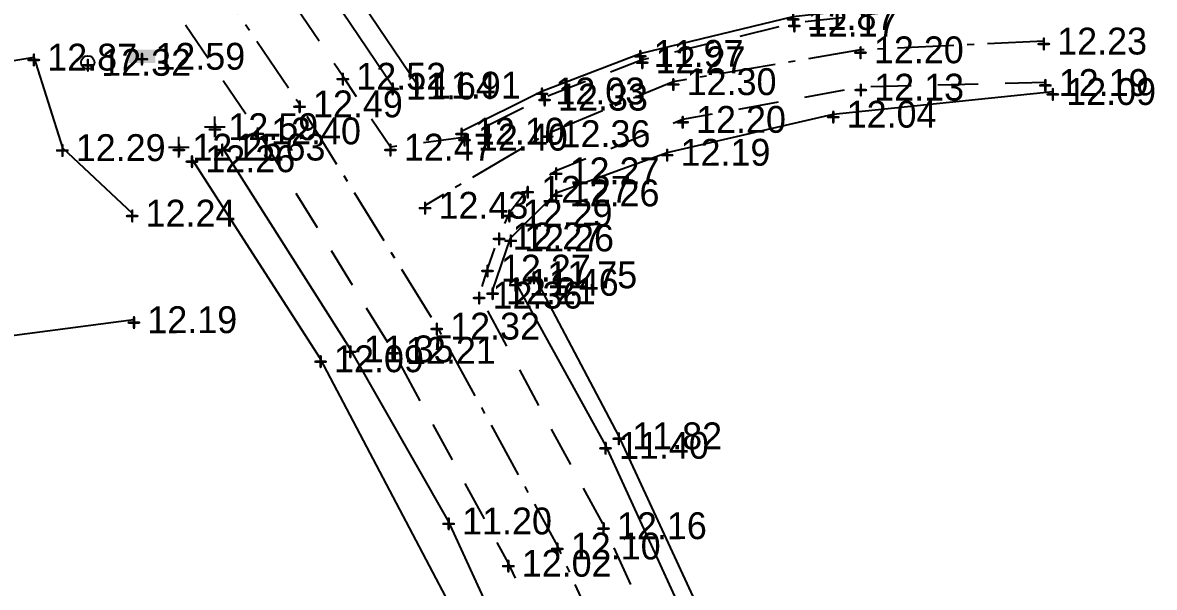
# Model space of a CAD drawing. Header units: metres. Extents: x 119225 to 119868, y 6148173 to 6148690.
# Drawn here: x 119756.9 to 119841.2, y 6148414.8 to 6148456.8 of the extents above; entities that cross this region are included whole.
import ezdxf
from ezdxf.enums import TextEntityAlignment as Align

# ---------------------------------------------------------------- set-up
doc = ezdxf.new("R2010")
doc.units = ezdxf.units.M
doc.linetypes.add('BH90_KBK', pattern=[5, 3, -2])
doc.linetypes.add('BH90_VAGMITT', pattern=[6.7, 4.2, -1, 0.5, -1])
doc.layers.get('0').update_dxf_attribs({"linetype": 'CONTINUOUS'})
for name, color, linetype in [('TERR_AHZ', 12, 'CONTINUOUS'), ('TERR_AHZ_1000', 12, 'CONTINUOUS'), ('TERR_ATL', 12, 'CONTINUOUS'), ('TERR_DIB', 12, 'CONTINUOUS'), ('TERR_SLK', 12, 'CONTINUOUS'), ('VA_B20', 12, 'CONTINUOUS'), ('VA_B20_1000', 12, 'CONTINUOUS'), ('VA_VBP', 12, 'CONTINUOUS'), ('VA_VBP_1000', 12, 'CONTINUOUS'), ('VAG_VKA', 12, 'BH90_KBK'), ('VAG_VM', 12, 'BH90_VAGMITT'), ('Z_bef', 4, 'CONTINUOUS')]:
    doc.layers.add(name, color=color, linetype=linetype)
doc.styles.add('FISO', font='FISO')
doc.styles.add('ISO', font='ISO')

# ---------------------------------------------------------------- blocks, each defined once
blk = doc.blocks.new('VA_VBP')
at = {"layer": 'VA_VBP_1000'}
blk.add_solid([(-1, 0.5), (-1, -0.5), (1, 0.5), (1, -0.5)], dxfattribs=at)
blk = doc.blocks.new('_MPLUSZH')
at = {"color": 1, "style": 'ISO'}
blk.add_text('+', height=2, dxfattribs=at).set_placement((0, 0), align=Align.MIDDLE)
at = {"style": 'FISO'}
blk.add_attdef('PLUSHÖJD', (1, -1), '', height=2, dxfattribs=at)
blk = doc.blocks.new('TERR_AHZ')
at = {"layer": 'TERR_AHZ_1000'}
for points in [[(-0.77, 0), (0.77, 0)], [(0, -0.77), (0, 0.77)]]:
    blk.add_lwpolyline(points, dxfattribs=at)
blk = doc.blocks.new('VA_B20')
at = {"layer": 'VA_B20_1000'}
blk.add_circle((0, 0), 0.5, dxfattribs=at)

msp = doc.modelspace()

# ---------------------------------------------------------------- linework, layer by layer
at = {"layer": 'TERR_ATL', "extrusion": (1.41091e-08, -2.66725e-08, 1), "flags": 128}
for points in [[(119789.564, 6148448.736), (119795.55, 6148451.728), (119802.874, 6148454.526), (119814.26, 6148457.276), (119826.575, 6148458.674), (119828.602, 6148459.559), (119828.976, 6148461.24), (119828.809, 6148465.593), (119828.037, 6148484.326), (119827.447, 6148502.899), (119826.959, 6148521.378), (119826.731, 6148532.947)], [(119527.102, 6148429.896), (119565.55, 6148432.967), (119603.7, 6148436.681), (119642.106, 6148441.589), (119669.336, 6148443.924), (119698.247, 6148446.754), (119714.762, 6148448.452), (119743.309, 6148451.878), (119757.712, 6148454.251), (119759.839, 6148447.514), (119765.037, 6148442.637)], [(119791.879, 6148436.855), (119793.225, 6148440.789), (119796.615, 6148444.141), (119804.875, 6148447.167), (119817.247, 6148450), (119833.595, 6148451.688)], [(119765.171, 6148434.705), (119728.655, 6148429.917), (119706.667, 6148426.83), (119693.437, 6148425.25), (119655.23, 6148423.125), (119618.288, 6148419.909), (119579.693, 6148416.664), (119541.404, 6148412.988), (119504.435, 6148409.601), (119466.329, 6148406.116), (119428.369, 6148402.648), (119388.935, 6148398.902), (119360.383, 6148396.197)]]:
    msp.add_lwpolyline(points, dxfattribs=at)
at = {"layer": 'TERR_DIB', "extrusion": (1.41091e-08, -2.66725e-08, 1), "flags": 128}
for points in [[(119786.286, 6148452.161), (119775.25, 6148468.51), (119761.282, 6148489.062), (119747.45, 6148508.299), (119732.514, 6148530.304)], [(119818.464, 6148337.208), (119812.926, 6148358.271), (119806.058, 6148378.74), (119798.199, 6148398.786), (119788.607, 6148419.724), (119781.283, 6148432.531), (119771.739, 6148447.552)], [(119834.311, 6148338.604), (119830.941, 6148347.38), (119827.179, 6148361.963), (119819.717, 6148382.753), (119811.752, 6148403.44), (119801.277, 6148426.06), (119794.954, 6148438.041)]]:
    msp.add_lwpolyline(points, dxfattribs=at)
at = {"layer": 'TERR_SLK', "extrusion": (1.41091e-08, -2.66725e-08, 1), "flags": 128}
for points in [[(119784.431, 6148452.098), (119773.932, 6148467.649), (119759.696, 6148487.951), (119745.751, 6148507.618), (119731.273, 6148529.507)], [(119817.505, 6148336.952), (119811.738, 6148358.167), (119804.659, 6148378.237), (119796.757, 6148398.192), (119779.072, 6148431.796), (119769.487, 6148446.684)], [(119793.576, 6148437.49), (119800.289, 6148425.352), (119810.473, 6148403.135), (119818.636, 6148382.468), (119825.322, 6148361.642), (119831.585, 6148339.309)]]:
    msp.add_lwpolyline(points, dxfattribs=at)
at = {"layer": 'VAG_VKA', "extrusion": (1.41091e-08, -2.66725e-08, 1), "flags": 128}
for points in [[(119827.231, 6148532.957), (119827.459, 6148521.389), (119827.947, 6148502.913), (119828.537, 6148484.344), (119829.309, 6148465.614), (119829.478, 6148461.194), (119829.035, 6148459.202), (119826.706, 6148458.186), (119814.347, 6148456.783), (119803.023, 6148454.047), (119795.752, 6148451.27), (119789.787, 6148448.289), (119784.266, 6148447.549), (119780.726, 6148452.825), (119770.081, 6148468.502), (119758.934, 6148484.316), (119746.149, 6148502.494), (119734.651, 6148519.166), (119724.724, 6148534.542)], [(119718.165, 6148530.908), (119728.389, 6148515.212), (119739.467, 6148499.014), (119752.696, 6148480.137), (119763.316, 6148465.064), (119774.383, 6148448.757), (119784.429, 6148432.423), (119793.049, 6148416.577), (119801.153, 6148399.101), (119808.473, 6148380.562), (119814.475, 6148362.636), (119819.491, 6148345.407), (119823.406, 6148326.982), (119824.139, 6148324.121), (119826.669, 6148308.074), (119828.881, 6148289.467), (119830.047, 6148270.808), (119830.127, 6148253.005), (119829.134, 6148235.252), (119827.563, 6148216.18), (119825.947, 6148198.337), (119824.684, 6148183.058)], [(119833.04, 6148452.358), (119819.297, 6148452.013), (119806.032, 6148449.615), (119796.609, 6148445.782), (119794.488, 6148444.411), (119793.118, 6148442.643), (119792.356, 6148440.933), (119791.497, 6148438.545), (119790.873, 6148436.533), (119800.14, 6148419.37), (119808.28, 6148401.652), (119815.896, 6148382.191), (119821.666, 6148364.777), (119827.008, 6148346.415), (119834.2, 6148308.317), (119836.613, 6148289.716), (119837.874, 6148270.204), (119837.617, 6148252.271), (119836.566, 6148233.73), (119835.063, 6148215.614), (119833.361, 6148196.746), (119831.822, 6148182.804)]]:
    msp.add_lwpolyline(points, dxfattribs=at)
at = {"layer": 'VAG_VM', "extrusion": (1.41091e-08, -2.66725e-08, 1), "flags": 128}
for points in [[(119721.404, 6148532.871), (119731.689, 6148517.155), (119742.871, 6148500.796), (119755.852, 6148482.084), (119766.606, 6148466.794), (119777.503, 6148450.769), (119787.718, 6148434.226), (119796.701, 6148417.86), (119804.445, 6148400.968), (119812.195, 6148381.275), (119818.123, 6148363.662), (119823.188, 6148345.837), (119827.308, 6148327.968), (119830.446, 6148308.207), (119832.606, 6148289.717), (119833.79, 6148270.643), (119833.901, 6148253.132), (119832.822, 6148234.48), (119831.32, 6148215.85), (119829.618, 6148197.464), (119828.269, 6148182.904)], [(119832.925, 6148455.443), (119819.274, 6148454.791), (119805.331, 6148452.424), (119795.941, 6148448.551), (119786.85, 6148443.222)]]:
    msp.add_lwpolyline(points, dxfattribs=at)

# ---------------------------------------------------------------- block references
at = {"layer": 'TERR_AHZ', "extrusion": (1.41091e-08, -2.66725e-08, 1), "xscale": 0.9999947511315105, "yscale": 0.9999947511315105, "zscale": 0.9999947511315105, "rotation": 0.0449887309207433}
for p in [(119771.201, 6148449.074, -0.162), (119768.519, 6148447.549, -0.162)]:
    msp.add_blockref('TERR_AHZ', p, dxfattribs=at)
at = {"layer": 'VA_B20', "extrusion": (1.41091e-08, -2.66725e-08, 1), "xscale": 0.9999947511315105, "yscale": 0.9999947511315105, "zscale": 0.9999947511315105, "rotation": 0.0449887309207433}
msp.add_blockref('VA_B20', (119761.735, 6148453.86, -0.162), dxfattribs=at)
at = {"layer": 'VA_VBP', "extrusion": (1.41091e-08, -2.66725e-08, 1), "xscale": 0.9999947511315105, "yscale": 0.9999947511315105, "zscale": 0.9999947511315105, "rotation": 0.0449887309207433}
msp.add_blockref('VA_VBP', (119765.764, 6148454.312, -0.162), dxfattribs=at)
at = {"layer": 'Z_bef', "extrusion": (1.41091e-08, -2.66725e-08, 1)}
ref = msp.add_blockref('_MPLUSZH', (119814.26, 6148457.276, -0.162), dxfattribs=dict(at, xscale=0.9999947511315105, yscale=0.9999947511315105, zscale=0.9999947511315105, rotation=0.0449887309207433))
ref.add_attrib('PLUSHÖJD', '11.87', (119815.26, 6148456.277, -0.162), dxfattribs={"layer": '0', "extrusion": (1.41091e-08, -2.66725e-08, 1), "height": 2, "rotation": 0.04499, "style": 'FISO', "oblique": 360})
ref = msp.add_blockref('_MPLUSZH', (119814.347, 6148456.783, -0.162), dxfattribs=dict(at, xscale=0.9999947511315105, yscale=0.9999947511315105, zscale=0.9999947511315105, rotation=0.0449887309207433))
ref.add_attrib('PLUSHÖJD', '12.17', (119815.348, 6148455.784, -0.162), dxfattribs={"layer": '0', "extrusion": (1.41091e-08, -2.66725e-08, 1), "height": 2, "rotation": 0.04499, "style": 'FISO', "oblique": 360})
ref = msp.add_blockref('_MPLUSZH', (119819.274, 6148454.791, -0.162), dxfattribs=dict(at, xscale=0.9999947511315105, yscale=0.9999947511315105, zscale=0.9999947511315105, rotation=0.0449887309207433))
ref.add_attrib('PLUSHÖJD', '12.20', (119820.275, 6148453.792, -0.162), dxfattribs={"layer": '0', "extrusion": (1.41091e-08, -2.66725e-08, 1), "height": 2, "rotation": 0.04499, "style": 'FISO', "oblique": 360})
ref = msp.add_blockref('_MPLUSZH', (119832.925, 6148455.443, -0.162), dxfattribs=dict(at, xscale=0.9999947511315105, yscale=0.9999947511315105, zscale=0.9999947511315105, rotation=0.0449887309207433))
ref.add_attrib('PLUSHÖJD', '12.23', (119833.925, 6148454.444, -0.162), dxfattribs={"layer": '0', "extrusion": (1.41091e-08, -2.66725e-08, 1), "height": 2, "rotation": 0.04499, "style": 'FISO', "oblique": 360})
ref = msp.add_blockref('_MPLUSZH', (119757.712, 6148454.251, -0.162), dxfattribs=dict(at, xscale=0.9999947511315105, yscale=0.9999947511315105, zscale=0.9999947511315105, rotation=0.0449887309207433))
ref.add_attrib('PLUSHÖJD', '12.87', (119758.713, 6148453.252, -0.162), dxfattribs={"layer": '0', "extrusion": (1.41091e-08, -2.66725e-08, 1), "height": 2, "rotation": 0.04499, "style": 'FISO', "oblique": 360})
ref = msp.add_blockref('_MPLUSZH', (119761.735, 6148453.86, -0.162), dxfattribs=dict(at, xscale=0.9999947511315105, yscale=0.9999947511315105, zscale=0.9999947511315105, rotation=0.0449887309207433))
ref.add_attrib('PLUSHÖJD', '12.32', (119762.735, 6148452.861, -0.162), dxfattribs={"layer": '0', "extrusion": (1.41091e-08, -2.66725e-08, 1), "height": 2, "rotation": 0.04499, "style": 'FISO', "oblique": 360})
ref = msp.add_blockref('_MPLUSZH', (119765.764, 6148454.312, -0.162), dxfattribs=dict(at, xscale=0.9999947511315105, yscale=0.9999947511315105, zscale=0.9999947511315105, rotation=0.0449887309207433))
ref.add_attrib('PLUSHÖJD', '12.59', (119766.765, 6148453.313, -0.162), dxfattribs={"layer": '0', "extrusion": (1.41091e-08, -2.66725e-08, 1), "height": 2, "rotation": 0.04499, "style": 'FISO', "oblique": 360})
ref = msp.add_blockref('_MPLUSZH', (119802.874, 6148454.526, -0.162), dxfattribs=dict(at, xscale=0.9999947511315105, yscale=0.9999947511315105, zscale=0.9999947511315105, rotation=0.0449887309207433))
ref.add_attrib('PLUSHÖJD', '11.97', (119803.875, 6148453.527, -0.162), dxfattribs={"layer": '0', "extrusion": (1.41091e-08, -2.66725e-08, 1), "height": 2, "rotation": 0.04499, "style": 'FISO', "oblique": 360})
ref = msp.add_blockref('_MPLUSZH', (119803.023, 6148454.047, -0.162), dxfattribs=dict(at, xscale=0.9999947511315105, yscale=0.9999947511315105, zscale=0.9999947511315105, rotation=0.0449887309207433))
ref.add_attrib('PLUSHÖJD', '12.27', (119804.024, 6148453.048, -0.162), dxfattribs={"layer": '0', "extrusion": (1.41091e-08, -2.66725e-08, 1), "height": 2, "rotation": 0.04499, "style": 'FISO', "oblique": 360})
ref = msp.add_blockref('_MPLUSZH', (119780.726, 6148452.825, -0.162), dxfattribs=dict(at, xscale=0.9999947511315105, yscale=0.9999947511315105, zscale=0.9999947511315105, rotation=0.0449887309207433))
ref.add_attrib('PLUSHÖJD', '12.52', (119781.727, 6148451.826, -0.162), dxfattribs={"layer": '0', "extrusion": (1.41091e-08, -2.66725e-08, 1), "height": 2, "rotation": 0.04499, "style": 'FISO', "oblique": 360})
ref = msp.add_blockref('_MPLUSZH', (119784.431, 6148452.098, -0.162), dxfattribs=dict(at, xscale=0.9999947511315105, yscale=0.9999947511315105, zscale=0.9999947511315105, rotation=0.0449887309207433))
ref.add_attrib('PLUSHÖJD', '11.64', (119785.432, 6148451.099, -0.162), dxfattribs={"layer": '0', "extrusion": (1.41091e-08, -2.66725e-08, 1), "height": 2, "rotation": 0.04499, "style": 'FISO', "oblique": 360})
ref = msp.add_blockref('_MPLUSZH', (119786.286, 6148452.161, -0.162), dxfattribs=dict(at, xscale=0.9999947511315105, yscale=0.9999947511315105, zscale=0.9999947511315105, rotation=0.0449887309207433))
ref.add_attrib('PLUSHÖJD', '11.91', (119787.287, 6148451.162, -0.162), dxfattribs={"layer": '0', "extrusion": (1.41091e-08, -2.66725e-08, 1), "height": 2, "rotation": 0.04499, "style": 'FISO', "oblique": 360})
ref = msp.add_blockref('_MPLUSZH', (119805.331, 6148452.424, -0.162), dxfattribs=dict(at, xscale=0.9999947511315105, yscale=0.9999947511315105, zscale=0.9999947511315105, rotation=0.0449887309207433))
ref.add_attrib('PLUSHÖJD', '12.30', (119806.332, 6148451.424, -0.162), dxfattribs={"layer": '0', "extrusion": (1.41091e-08, -2.66725e-08, 1), "height": 2, "rotation": 0.04499, "style": 'FISO', "oblique": 360})
ref = msp.add_blockref('_MPLUSZH', (119833.04, 6148452.358, -0.162), dxfattribs=dict(at, xscale=0.9999947511315105, yscale=0.9999947511315105, zscale=0.9999947511315105, rotation=0.0449887309207433))
ref.add_attrib('PLUSHÖJD', '12.19', (119834.041, 6148451.359, -0.162), dxfattribs={"layer": '0', "extrusion": (1.41091e-08, -2.66725e-08, 1), "height": 2, "rotation": 0.04499, "style": 'FISO', "oblique": 360})
ref = msp.add_blockref('_MPLUSZH', (119795.55, 6148451.728, -0.162), dxfattribs=dict(at, xscale=0.9999947511315105, yscale=0.9999947511315105, zscale=0.9999947511315105, rotation=0.0449887309207433))
ref.add_attrib('PLUSHÖJD', '12.03', (119796.551, 6148450.729, -0.162), dxfattribs={"layer": '0', "extrusion": (1.41091e-08, -2.66725e-08, 1), "height": 2, "rotation": 0.04499, "style": 'FISO', "oblique": 360})
ref = msp.add_blockref('_MPLUSZH', (119795.752, 6148451.27, -0.162), dxfattribs=dict(at, xscale=0.9999947511315105, yscale=0.9999947511315105, zscale=0.9999947511315105, rotation=0.0449887309207433))
ref.add_attrib('PLUSHÖJD', '12.33', (119796.753, 6148450.271, -0.162), dxfattribs={"layer": '0', "extrusion": (1.41091e-08, -2.66725e-08, 1), "height": 2, "rotation": 0.04499, "style": 'FISO', "oblique": 360})
ref = msp.add_blockref('_MPLUSZH', (119819.297, 6148452.013, -0.162), dxfattribs=dict(at, xscale=0.9999947511315105, yscale=0.9999947511315105, zscale=0.9999947511315105, rotation=0.0449887309207433))
ref.add_attrib('PLUSHÖJD', '12.13', (119820.298, 6148451.013, -0.162), dxfattribs={"layer": '0', "extrusion": (1.41091e-08, -2.66725e-08, 1), "height": 2, "rotation": 0.04499, "style": 'FISO', "oblique": 360})
ref = msp.add_blockref('_MPLUSZH', (119833.595, 6148451.688, -0.162), dxfattribs=dict(at, xscale=0.9999947511315105, yscale=0.9999947511315105, zscale=0.9999947511315105, rotation=0.0449887309207433))
ref.add_attrib('PLUSHÖJD', '12.09', (119834.596, 6148450.689, -0.162), dxfattribs={"layer": '0', "extrusion": (1.41091e-08, -2.66725e-08, 1), "height": 2, "rotation": 0.04499, "style": 'FISO', "oblique": 360})
ref = msp.add_blockref('_MPLUSZH', (119777.503, 6148450.769, -0.162), dxfattribs=dict(at, xscale=0.9999947511315105, yscale=0.9999947511315105, zscale=0.9999947511315105, rotation=0.0449887309207433))
ref.add_attrib('PLUSHÖJD', '12.49', (119778.504, 6148449.769, -0.162), dxfattribs={"layer": '0', "extrusion": (1.41091e-08, -2.66725e-08, 1), "height": 2, "rotation": 0.04499, "style": 'FISO', "oblique": 360})
ref = msp.add_blockref('_MPLUSZH', (119806.032, 6148449.615, -0.162), dxfattribs=dict(at, xscale=0.9999947511315105, yscale=0.9999947511315105, zscale=0.9999947511315105, rotation=0.0449887309207433))
ref.add_attrib('PLUSHÖJD', '12.20', (119807.033, 6148448.616, -0.162), dxfattribs={"layer": '0', "extrusion": (1.41091e-08, -2.66725e-08, 1), "height": 2, "rotation": 0.04499, "style": 'FISO', "oblique": 360})
ref = msp.add_blockref('_MPLUSZH', (119817.247, 6148450, -0.162), dxfattribs=dict(at, xscale=0.9999947511315105, yscale=0.9999947511315105, zscale=0.9999947511315105, rotation=0.0449887309207433))
ref.add_attrib('PLUSHÖJD', '12.04', (119818.248, 6148449.001, -0.162), dxfattribs={"layer": '0', "extrusion": (1.41091e-08, -2.66725e-08, 1), "height": 2, "rotation": 0.04499, "style": 'FISO', "oblique": 360})
ref = msp.add_blockref('_MPLUSZH', (119771.201, 6148449.074, -0.162), dxfattribs=dict(at, xscale=0.9999947511315105, yscale=0.9999947511315105, zscale=0.9999947511315105, rotation=0.0449887309207433))
ref.add_attrib('PLUSHÖJD', '12.59', (119772.202, 6148448.075, -0.162), dxfattribs={"layer": '0', "extrusion": (1.41091e-08, -2.66725e-08, 1), "height": 2, "rotation": 0.04499, "style": 'FISO', "oblique": 360})
ref = msp.add_blockref('_MPLUSZH', (119774.383, 6148448.757, -0.162), dxfattribs=dict(at, xscale=0.9999947511315105, yscale=0.9999947511315105, zscale=0.9999947511315105, rotation=0.0449887309207433))
ref.add_attrib('PLUSHÖJD', '12.40', (119775.384, 6148447.758, -0.162), dxfattribs={"layer": '0', "extrusion": (1.41091e-08, -2.66725e-08, 1), "height": 2, "rotation": 0.04499, "style": 'FISO', "oblique": 360})
ref = msp.add_blockref('_MPLUSZH', (119789.564, 6148448.736, -0.162), dxfattribs=dict(at, xscale=0.9999947511315105, yscale=0.9999947511315105, zscale=0.9999947511315105, rotation=0.0449887309207433))
ref.add_attrib('PLUSHÖJD', '12.10', (119790.564, 6148447.737, -0.162), dxfattribs={"layer": '0', "extrusion": (1.41091e-08, -2.66725e-08, 1), "height": 2, "rotation": 0.04499, "style": 'FISO', "oblique": 360})
ref = msp.add_blockref('_MPLUSZH', (119789.787, 6148448.289, -0.162), dxfattribs=dict(at, xscale=0.9999947511315105, yscale=0.9999947511315105, zscale=0.9999947511315105, rotation=0.0449887309207433))
ref.add_attrib('PLUSHÖJD', '12.40', (119790.788, 6148447.29, -0.162), dxfattribs={"layer": '0', "extrusion": (1.41091e-08, -2.66725e-08, 1), "height": 2, "rotation": 0.04499, "style": 'FISO', "oblique": 360})
ref = msp.add_blockref('_MPLUSZH', (119795.941, 6148448.551, -0.162), dxfattribs=dict(at, xscale=0.9999947511315105, yscale=0.9999947511315105, zscale=0.9999947511315105, rotation=0.0449887309207433))
ref.add_attrib('PLUSHÖJD', '12.36', (119796.942, 6148447.551, -0.162), dxfattribs={"layer": '0', "extrusion": (1.41091e-08, -2.66725e-08, 1), "height": 2, "rotation": 0.04499, "style": 'FISO', "oblique": 360})
ref = msp.add_blockref('_MPLUSZH', (119759.839, 6148447.514, -0.162), dxfattribs=dict(at, xscale=0.9999947511315105, yscale=0.9999947511315105, zscale=0.9999947511315105, rotation=0.0449887309207433))
ref.add_attrib('PLUSHÖJD', '12.29', (119760.839, 6148446.514, -0.162), dxfattribs={"layer": '0', "extrusion": (1.41091e-08, -2.66725e-08, 1), "height": 2, "rotation": 0.04499, "style": 'FISO', "oblique": 360})
ref = msp.add_blockref('_MPLUSZH', (119768.519, 6148447.549, -0.162), dxfattribs=dict(at, xscale=0.9999947511315105, yscale=0.9999947511315105, zscale=0.9999947511315105, rotation=0.0449887309207433))
ref.add_attrib('PLUSHÖJD', '12.25', (119769.52, 6148446.55, -0.162), dxfattribs={"layer": '0', "extrusion": (1.41091e-08, -2.66725e-08, 1), "height": 2, "rotation": 0.04499, "style": 'FISO', "oblique": 360})
ref = msp.add_blockref('_MPLUSZH', (119771.739, 6148447.552, -0.162), dxfattribs=dict(at, xscale=0.9999947511315105, yscale=0.9999947511315105, zscale=0.9999947511315105, rotation=0.0449887309207433))
ref.add_attrib('PLUSHÖJD', '11.63', (119772.74, 6148446.553, -0.162), dxfattribs={"layer": '0', "extrusion": (1.41091e-08, -2.66725e-08, 1), "height": 2, "rotation": 0.04499, "style": 'FISO', "oblique": 360})
ref = msp.add_blockref('_MPLUSZH', (119784.266, 6148447.549, -0.162), dxfattribs=dict(at, xscale=0.9999947511315105, yscale=0.9999947511315105, zscale=0.9999947511315105, rotation=0.0449887309207433))
ref.add_attrib('PLUSHÖJD', '12.47', (119785.266, 6148446.549, -0.162), dxfattribs={"layer": '0', "extrusion": (1.41091e-08, -2.66725e-08, 1), "height": 2, "rotation": 0.04499, "style": 'FISO', "oblique": 360})
ref = msp.add_blockref('_MPLUSZH', (119804.875, 6148447.167, -0.162), dxfattribs=dict(at, xscale=0.9999947511315105, yscale=0.9999947511315105, zscale=0.9999947511315105, rotation=0.0449887309207433))
ref.add_attrib('PLUSHÖJD', '12.19', (119805.876, 6148446.167, -0.162), dxfattribs={"layer": '0', "extrusion": (1.41091e-08, -2.66725e-08, 1), "height": 2, "rotation": 0.04499, "style": 'FISO', "oblique": 360})
ref = msp.add_blockref('_MPLUSZH', (119769.487, 6148446.684, -0.162), dxfattribs=dict(at, xscale=0.9999947511315105, yscale=0.9999947511315105, zscale=0.9999947511315105, rotation=0.0449887309207433))
ref.add_attrib('PLUSHÖJD', '12.26', (119770.488, 6148445.685, -0.162), dxfattribs={"layer": '0', "extrusion": (1.41091e-08, -2.66725e-08, 1), "height": 2, "rotation": 0.04499, "style": 'FISO', "oblique": 360})
ref = msp.add_blockref('_MPLUSZH', (119796.609, 6148445.782, -0.162), dxfattribs=dict(at, xscale=0.9999947511315105, yscale=0.9999947511315105, zscale=0.9999947511315105, rotation=0.0449887309207433))
ref.add_attrib('PLUSHÖJD', '12.27', (119797.61, 6148444.783, -0.162), dxfattribs={"layer": '0', "extrusion": (1.41091e-08, -2.66725e-08, 1), "height": 2, "rotation": 0.04499, "style": 'FISO', "oblique": 360})
ref = msp.add_blockref('_MPLUSZH', (119794.488, 6148444.411, -0.162), dxfattribs=dict(at, xscale=0.9999947511315105, yscale=0.9999947511315105, zscale=0.9999947511315105, rotation=0.0449887309207433))
ref.add_attrib('PLUSHÖJD', '12.27', (119795.489, 6148443.412, -0.162), dxfattribs={"layer": '0', "extrusion": (1.41091e-08, -2.66725e-08, 1), "height": 2, "rotation": 0.04499, "style": 'FISO', "oblique": 360})
ref = msp.add_blockref('_MPLUSZH', (119796.615, 6148444.141, -0.162), dxfattribs=dict(at, xscale=0.9999947511315105, yscale=0.9999947511315105, zscale=0.9999947511315105, rotation=0.0449887309207433))
ref.add_attrib('PLUSHÖJD', '12.26', (119797.615, 6148443.142, -0.162), dxfattribs={"layer": '0', "extrusion": (1.41091e-08, -2.66725e-08, 1), "height": 2, "rotation": 0.04499, "style": 'FISO', "oblique": 360})
ref = msp.add_blockref('_MPLUSZH', (119786.85, 6148443.222, -0.162), dxfattribs=dict(at, xscale=0.9999947511315105, yscale=0.9999947511315105, zscale=0.9999947511315105, rotation=0.0449887309207433))
ref.add_attrib('PLUSHÖJD', '12.43', (119787.851, 6148442.223, -0.162), dxfattribs={"layer": '0', "extrusion": (1.41091e-08, -2.66725e-08, 1), "height": 2, "rotation": 0.04499, "style": 'FISO', "oblique": 360})
ref = msp.add_blockref('_MPLUSZH', (119765.037, 6148442.637, -0.162), dxfattribs=dict(at, xscale=0.9999947511315105, yscale=0.9999947511315105, zscale=0.9999947511315105, rotation=0.0449887309207433))
ref.add_attrib('PLUSHÖJD', '12.24', (119766.038, 6148441.637, -0.162), dxfattribs={"layer": '0', "extrusion": (1.41091e-08, -2.66725e-08, 1), "height": 2, "rotation": 0.04499, "style": 'FISO', "oblique": 360})
ref = msp.add_blockref('_MPLUSZH', (119793.118, 6148442.643, -0.162), dxfattribs=dict(at, xscale=0.9999947511315105, yscale=0.9999947511315105, zscale=0.9999947511315105, rotation=0.0449887309207433))
ref.add_attrib('PLUSHÖJD', '12.29', (119794.119, 6148441.644, -0.162), dxfattribs={"layer": '0', "extrusion": (1.41091e-08, -2.66725e-08, 1), "height": 2, "rotation": 0.04499, "style": 'FISO', "oblique": 360})
ref = msp.add_blockref('_MPLUSZH', (119792.356, 6148440.933, -0.162), dxfattribs=dict(at, xscale=0.9999947511315105, yscale=0.9999947511315105, zscale=0.9999947511315105, rotation=0.0449887309207433))
ref.add_attrib('PLUSHÖJD', '12.27', (119793.357, 6148439.934, -0.162), dxfattribs={"layer": '0', "extrusion": (1.41091e-08, -2.66725e-08, 1), "height": 2, "rotation": 0.04499, "style": 'FISO', "oblique": 360})
ref = msp.add_blockref('_MPLUSZH', (119793.225, 6148440.789, -0.162), dxfattribs=dict(at, xscale=0.9999947511315105, yscale=0.9999947511315105, zscale=0.9999947511315105, rotation=0.0449887309207433))
ref.add_attrib('PLUSHÖJD', '12.26', (119794.226, 6148439.79, -0.162), dxfattribs={"layer": '0', "extrusion": (1.41091e-08, -2.66725e-08, 1), "height": 2, "rotation": 0.04499, "style": 'FISO', "oblique": 360})
ref = msp.add_blockref('_MPLUSZH', (119791.497, 6148438.545, -0.162), dxfattribs=dict(at, xscale=0.9999947511315105, yscale=0.9999947511315105, zscale=0.9999947511315105, rotation=0.0449887309207433))
ref.add_attrib('PLUSHÖJD', '12.27', (119792.498, 6148437.546, -0.162), dxfattribs={"layer": '0', "extrusion": (1.41091e-08, -2.66725e-08, 1), "height": 2, "rotation": 0.04499, "style": 'FISO', "oblique": 360})
ref = msp.add_blockref('_MPLUSZH', (119794.954, 6148438.041, -0.162), dxfattribs=dict(at, xscale=0.9999947511315105, yscale=0.9999947511315105, zscale=0.9999947511315105, rotation=0.0449887309207433))
ref.add_attrib('PLUSHÖJD', '11.75', (119795.955, 6148437.042, -0.162), dxfattribs={"layer": '0', "extrusion": (1.41091e-08, -2.66725e-08, 1), "height": 2, "rotation": 0.04499, "style": 'FISO', "oblique": 360})
ref = msp.add_blockref('_MPLUSZH', (119793.576, 6148437.49, -0.162), dxfattribs=dict(at, xscale=0.9999947511315105, yscale=0.9999947511315105, zscale=0.9999947511315105, rotation=0.0449887309207433))
ref.add_attrib('PLUSHÖJD', '11.46', (119794.577, 6148436.49, -0.162), dxfattribs={"layer": '0', "extrusion": (1.41091e-08, -2.66725e-08, 1), "height": 2, "rotation": 0.04499, "style": 'FISO', "oblique": 360})
ref = msp.add_blockref('_MPLUSZH', (119790.873, 6148436.533, -0.162), dxfattribs=dict(at, xscale=0.9999947511315105, yscale=0.9999947511315105, zscale=0.9999947511315105, rotation=0.0449887309207433))
ref.add_attrib('PLUSHÖJD', '12.36', (119791.874, 6148435.533, -0.162), dxfattribs={"layer": '0', "extrusion": (1.41091e-08, -2.66725e-08, 1), "height": 2, "rotation": 0.04499, "style": 'FISO', "oblique": 360})
ref = msp.add_blockref('_MPLUSZH', (119791.879, 6148436.855, -0.162), dxfattribs=dict(at, xscale=0.9999947511315105, yscale=0.9999947511315105, zscale=0.9999947511315105, rotation=0.0449887309207433))
ref.add_attrib('PLUSHÖJD', '12.21', (119792.88, 6148435.856, -0.162), dxfattribs={"layer": '0', "extrusion": (1.41091e-08, -2.66725e-08, 1), "height": 2, "rotation": 0.04499, "style": 'FISO', "oblique": 360})
ref = msp.add_blockref('_MPLUSZH', (119765.171, 6148434.705, -0.162), dxfattribs=dict(at, xscale=0.9999947511315105, yscale=0.9999947511315105, zscale=0.9999947511315105, rotation=0.0449887309207433))
ref.add_attrib('PLUSHÖJD', '12.19', (119766.171, 6148433.706, -0.162), dxfattribs={"layer": '0', "extrusion": (1.41091e-08, -2.66725e-08, 1), "height": 2, "rotation": 0.04499, "style": 'FISO', "oblique": 360})
ref = msp.add_blockref('_MPLUSZH', (119787.718, 6148434.226, -0.162), dxfattribs=dict(at, xscale=0.9999947511315105, yscale=0.9999947511315105, zscale=0.9999947511315105, rotation=0.0449887309207433))
ref.add_attrib('PLUSHÖJD', '12.32', (119788.719, 6148433.227, -0.162), dxfattribs={"layer": '0', "extrusion": (1.41091e-08, -2.66725e-08, 1), "height": 2, "rotation": 0.04499, "style": 'FISO', "oblique": 360})
ref = msp.add_blockref('_MPLUSZH', (119781.283, 6148432.531, -0.162), dxfattribs=dict(at, xscale=0.9999947511315105, yscale=0.9999947511315105, zscale=0.9999947511315105, rotation=0.0449887309207433))
ref.add_attrib('PLUSHÖJD', '11.35', (119782.284, 6148431.532, -0.162), dxfattribs={"layer": '0', "extrusion": (1.41091e-08, -2.66725e-08, 1), "height": 2, "rotation": 0.04499, "style": 'FISO', "oblique": 360})
ref = msp.add_blockref('_MPLUSZH', (119784.429, 6148432.423, -0.162), dxfattribs=dict(at, xscale=0.9999947511315105, yscale=0.9999947511315105, zscale=0.9999947511315105, rotation=0.0449887309207433))
ref.add_attrib('PLUSHÖJD', '12.21', (119785.43, 6148431.424, -0.162), dxfattribs={"layer": '0', "extrusion": (1.41091e-08, -2.66725e-08, 1), "height": 2, "rotation": 0.04499, "style": 'FISO', "oblique": 360})
ref = msp.add_blockref('_MPLUSZH', (119779.072, 6148431.796, -0.162), dxfattribs=dict(at, xscale=0.9999947511315105, yscale=0.9999947511315105, zscale=0.9999947511315105, rotation=0.0449887309207433))
ref.add_attrib('PLUSHÖJD', '12.09', (119780.073, 6148430.797, -0.162), dxfattribs={"layer": '0', "extrusion": (1.41091e-08, -2.66725e-08, 1), "height": 2, "rotation": 0.04499, "style": 'FISO', "oblique": 360})
ref = msp.add_blockref('_MPLUSZH', (119801.277, 6148426.06, -0.162), dxfattribs=dict(at, xscale=0.9999947511315105, yscale=0.9999947511315105, zscale=0.9999947511315105, rotation=0.0449887309207433))
ref.add_attrib('PLUSHÖJD', '11.82', (119802.278, 6148425.061, -0.162), dxfattribs={"layer": '0', "extrusion": (1.41091e-08, -2.66725e-08, 1), "height": 2, "rotation": 0.04499, "style": 'FISO', "oblique": 360})
ref = msp.add_blockref('_MPLUSZH', (119800.289, 6148425.352, -0.162), dxfattribs=dict(at, xscale=0.9999947511315105, yscale=0.9999947511315105, zscale=0.9999947511315105, rotation=0.0449887309207433))
ref.add_attrib('PLUSHÖJD', '11.40', (119801.29, 6148424.353, -0.162), dxfattribs={"layer": '0', "extrusion": (1.41091e-08, -2.66725e-08, 1), "height": 2, "rotation": 0.04499, "style": 'FISO', "oblique": 360})
ref = msp.add_blockref('_MPLUSZH', (119788.607, 6148419.724, -0.162), dxfattribs=dict(at, xscale=0.9999947511315105, yscale=0.9999947511315105, zscale=0.9999947511315105, rotation=0.0449887309207433))
ref.add_attrib('PLUSHÖJD', '11.20', (119789.608, 6148418.725, -0.162), dxfattribs={"layer": '0', "extrusion": (1.41091e-08, -2.66725e-08, 1), "height": 2, "rotation": 0.04499, "style": 'FISO', "oblique": 360})
ref = msp.add_blockref('_MPLUSZH', (119800.14, 6148419.37, -0.162), dxfattribs=dict(at, xscale=0.9999947511315105, yscale=0.9999947511315105, zscale=0.9999947511315105, rotation=0.0449887309207433))
ref.add_attrib('PLUSHÖJD', '12.16', (119801.141, 6148418.371, -0.162), dxfattribs={"layer": '0', "extrusion": (1.41091e-08, -2.66725e-08, 1), "height": 2, "rotation": 0.04499, "style": 'FISO', "oblique": 360})
ref = msp.add_blockref('_MPLUSZH', (119796.701, 6148417.86, -0.162), dxfattribs=dict(at, xscale=0.9999947511315105, yscale=0.9999947511315105, zscale=0.9999947511315105, rotation=0.0449887309207433))
ref.add_attrib('PLUSHÖJD', '12.10', (119797.702, 6148416.861, -0.162), dxfattribs={"layer": '0', "extrusion": (1.41091e-08, -2.66725e-08, 1), "height": 2, "rotation": 0.04499, "style": 'FISO', "oblique": 360})
ref = msp.add_blockref('_MPLUSZH', (119793.049, 6148416.577, -0.162), dxfattribs=dict(at, xscale=0.9999947511315105, yscale=0.9999947511315105, zscale=0.9999947511315105, rotation=0.0449887309207433))
ref.add_attrib('PLUSHÖJD', '12.02', (119794.05, 6148415.577, -0.162), dxfattribs={"layer": '0', "extrusion": (1.41091e-08, -2.66725e-08, 1), "height": 2, "rotation": 0.04499, "style": 'FISO', "oblique": 360})

doc.saveas('drawing.dxf')
